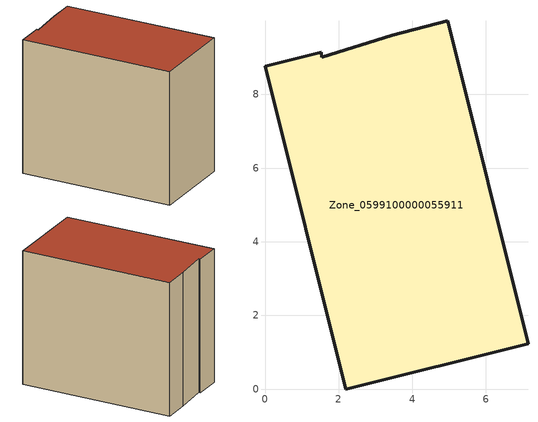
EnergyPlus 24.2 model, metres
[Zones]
Zone_0599100000055911
 floor ground (C_G): 1.53,9.14 1.54,9.02 3.45,9.61 4.96,10 7.14,1.24 2.19,0 0,8.76 z0
 wall outside (C_F): 2.19,0 7.14,1.24 4.96,10 3.45,9.61 1.54,9.02 1.53,9.14 0,8.76 2.19,0 z0:7.92
 roof outside (C_R): 1.54,9.02 1.53,9.14 0,8.76 2.19,0 7.14,1.24 4.96,10 3.45,9.61 z7.92
[BUILDING]
Pand.0599100000055911: North Axis=0; Terrain=City; Loads Convergence Tolerance Value=0.04; Temperature Convergence Tolerance Value=0.4; Solar Distribution=FullExterior; Maximum Number of Warmup Days=25; Minimum Number of Warmup Days=1
[Site:Location]
Rotterdam.The.Hague.AP_ZH_NLD Design_Conditions: Latitude=51.96; Longitude=4.45; Time Zone=1; Elevation=-4.5
[SITE:GROUNDTEMPERATURE:BUILDINGSURFACE]
18, 18, 18, 18, 18, 18, 18, 18, 18, 18, 18, 18
[MATERIAL] Thermal Absorptance=0.9; Solar Absorptance=0.7; Visible Absorptance=0.7
Name | Roughness | Thickness | Conductivity | Density | Specific Heat
G.TI.1975-1991 | MediumSmooth | 0.15 | 0.288461 | 540 | 1210
F.TI.1975-1991 | Rough | 0.3 | 0.230769 | 1920 | 840
R.TI.1975-1991 | MediumRough | 0.2 | 0.153846 | 1500 | 1000
[CONSTRUCTION]
C_G: G.TI.1975-1991
C_F: F.TI.1975-1991
C_R: R.TI.1975-1991
[ZONE]
Zone_0599100000055911: Type=1; Multiplier=1; Ceiling Height=Autocalculate; Volume=Autocalculate; Floor Area=autocalculate; Part of Total Floor Area=Yes
[ZONEINFILTRATION:DESIGNFLOWRATE]
Infil_Zone_0599100000055911: Zone or ZoneList or Space or SpaceList=Zone_0599100000055911; Schedule=AlwaysOn; Design Flow Rate Calculation Method=Flow/Area; Flow Rate per Floor Area=0.003; Constant Term Coefficient=1; Temperature Term Coefficient=0; Velocity Term Coefficient=0; Velocity Squared Term Coefficient=0
[HVACTEMPLATE:ZONE:IDEALLOADSAIRSYSTEM]
Zone_0599100000055911: Maximum Heating Supply Air Temperature=50; Minimum Cooling Supply Air Temperature=13; Maximum Heating Supply Air Humidity Ratio=0.0156; Minimum Cooling Supply Air Humidity Ratio=0.0077; Heating Limit=NoLimit; Cooling Limit=NoLimit; Dehumidification Control Type=ConstantSensibleHeatRatio; Cooling Sensible Heat Ratio=0.7; Dehumidification Setpoint=60; Humidification Control Type=None; Humidification Setpoint=30; Outdoor Air Method=None; Outdoor Air Flow Rate per Person=0.00944; Outdoor Air Flow Rate per Zone Floor Area=0; Outdoor Air Flow Rate per Zone=0; Demand Controlled Ventilation Type=None; Outdoor Air Economizer Type=NoEconomizer; Heat Recovery Type=None; Sensible Heat Recovery Effectiveness=0.7; Latent Heat Recovery Effectiveness=0.65
[ZONECONTROL:THERMOSTAT]
ThermostatControl_Zone_0599100000055911: Zone or ZoneList=Zone_0599100000055911; Control Type Schedule=DualSetpointControlType; Control 1=Thermostat_Zone_0599100000055911; Temperature Difference Between Cutout And Setpoint=0
[THERMOSTATSETPOINT:DUALSETPOINT]
Thermostat_Zone_0599100000055911: Heating Setpoint Temperature Schedule=HeatingSetpoint_Zone_0599100000055911; Cooling Setpoint Temperature Schedule=CoolingSetpoint_Zone_0599100000055911
[SCHEDULE:COMPACT]
HeatingSetpoint_Zone_0599100000055911: Through: 12/31, For: AllDays, Until: 24:00, 21
CoolingSetpoint_Zone_0599100000055911: Through: 12/31, For: AllDays, Until: 24:00, 24
DualSetpointControlType: Through: 12/31, For: AllDays, Until: 24:00, 4
AlwaysOn: Through: 12/31, For: AllDays, Until: 24:00, 1
